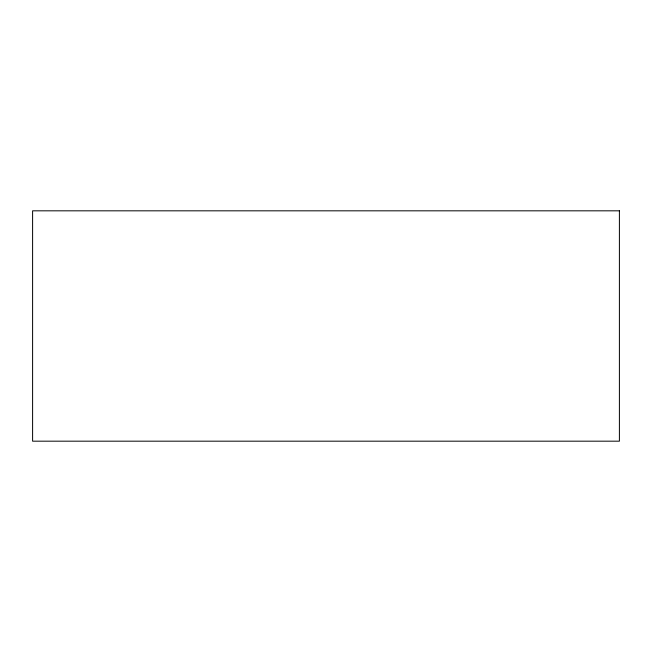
<?xml version="1.0" encoding="UTF-8"?>
<svg xmlns="http://www.w3.org/2000/svg" width="652" height="652" viewBox="0 0 652 652"><rect width="100%" height="100%" fill="white"/><g stroke="black" fill="none" stroke-linecap="round" stroke-linejoin="round"><path stroke-width="0.98" d="M619.4 210.824L32.6 210.824L32.6 441.176L619.4 441.176L619.4 210.824"/></g></svg>
